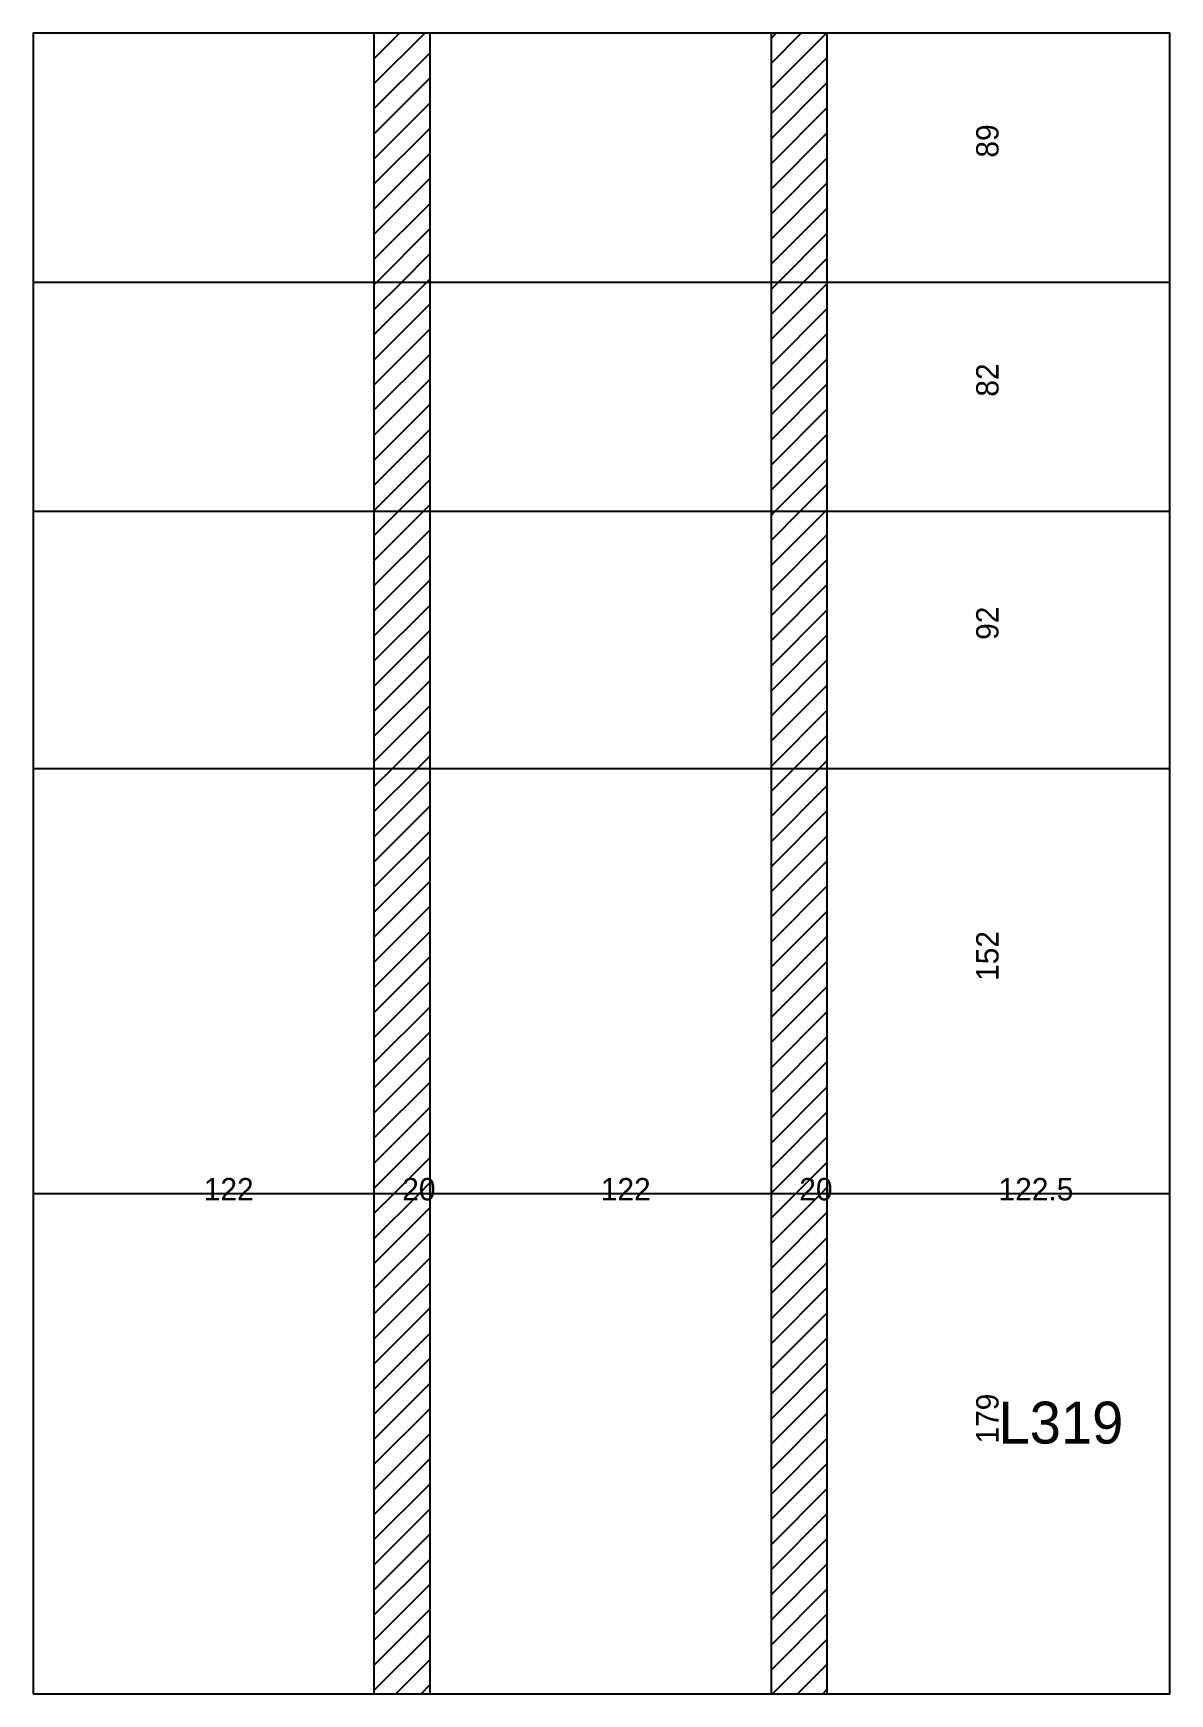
# Model space of a CAD drawing. Extents: x 2742 to 3148, y 1668 to 2262.
import ezdxf

# ---------------------------------------------------------------- set-up
doc = ezdxf.new("R2010")
doc.units = 0
for name, color, linetype in [('3', 3, 'Continuous'), ('4', 4, 'Continuous'), ('9', 9, 'Continuous'), ('Painéis', 200, 'Continuous'), ('REAPROVEITAMENTO', 251, 'Continuous')]:
    doc.layers.add(name, color=color, linetype=linetype)

msp = doc.modelspace()

# ---------------------------------------------------------------- hatches: boundary and pattern name
at = {"layer": 'REAPROVEITAMENTO'}
h = msp.add_hatch(dxfattribs=at)
h.set_pattern_fill('ANSI31', scale=2)
h.paths.add_polyline_path([(2863.57, 2172.94), (2883.57, 2172.94), (2883.57, 2261.94), (2863.57, 2261.94)])
h = msp.add_hatch(dxfattribs=at)
h.set_pattern_fill('ANSI31', scale=2)
h.paths.add_polyline_path([(3005.57, 2172.94), (3025.57, 2172.94), (3025.57, 2261.94), (3005.57, 2261.94)])
h = msp.add_hatch(dxfattribs=at)
h.set_pattern_fill('ANSI31', scale=2)
h.paths.add_polyline_path([(2863.57, 2172.94), (2863.57, 2090.94), (2883.57, 2090.94), (2883.57, 2172.94)])
h = msp.add_hatch(dxfattribs=at)
h.set_pattern_fill('ANSI31', scale=2)
h.paths.add_polyline_path([(3005.57, 2172.94), (3005.57, 2090.94), (3025.57, 2090.94), (3025.57, 2172.94)])
h = msp.add_hatch(dxfattribs=at)
h.set_pattern_fill('ANSI31', scale=2)
h.paths.add_polyline_path([(2863.57, 2090.94), (2863.57, 1998.94), (2883.57, 1998.94), (2883.57, 2090.94)])
h = msp.add_hatch(dxfattribs=at)
h.set_pattern_fill('ANSI31', scale=2)
h.paths.add_polyline_path([(3005.57, 2090.94), (3005.57, 1998.94), (3025.57, 1998.94), (3025.57, 2090.94)])
h = msp.add_hatch(dxfattribs=at)
h.set_pattern_fill('ANSI31', scale=2)
h.paths.add_polyline_path([(2863.57, 1998.94), (2863.57, 1846.94), (2883.57, 1846.94), (2883.57, 1998.94)])
h = msp.add_hatch(dxfattribs=at)
h.set_pattern_fill('ANSI31', scale=2)
h.paths.add_polyline_path([(3005.57, 1998.94), (3005.57, 1846.94), (3025.57, 1846.94), (3025.57, 1998.94)])
h = msp.add_hatch(dxfattribs=at)
h.set_pattern_fill('ANSI31', scale=2)
h.paths.add_polyline_path([(2863.57, 1846.94), (2863.57, 1667.94), (2883.57, 1667.94), (2883.57, 1846.94)])
h = msp.add_hatch(dxfattribs=at)
h.set_pattern_fill('ANSI31', scale=2)
h.paths.add_polyline_path([(3005.57, 1846.94), (3005.57, 1667.94), (3025.57, 1667.94), (3025.57, 1846.94)])

# ---------------------------------------------------------------- linework, layer by layer
at = {"layer": '3'}
for p, q in [((3148.07, 2261.94), (2741.57, 2261.94)), ((2741.57, 2261.94), (2741.57, 1667.94)), ((2863.57, 1667.94), (2863.57, 2261.94)), ((2883.57, 1667.94), (2883.57, 2261.94)), ((3005.57, 1667.94), (3005.57, 2261.94)), ((3025.57, 1667.94), (3025.57, 2261.94)), ((3148.07, 1667.94), (3148.07, 2261.94)), ((2741.57, 2172.94), (3148.07, 2172.94)), ((2741.57, 2090.94), (3148.07, 2090.94)), ((2741.57, 1998.94), (3148.07, 1998.94)), ((2741.57, 1846.94), (3148.07, 1846.94)), ((2741.57, 1667.94), (3148.07, 1667.94))]:
    msp.add_line(p, q, dxfattribs=at)
at = {"layer": '3', "lineweight": 25}
msp.add_lwpolyline([(2741.57, 1667.94), (3148.07, 1667.94), (3148.07, 2261.94), (2741.57, 2261.94)], close=True, dxfattribs=at)
at = {"layer": '9'}
for points in [[(2883.57, 1667.94), (2883.57, 1867.94), (2883.57, 1667.94)], [(3025.57, 1667.94), (3025.57, 1867.94), (3025.57, 1667.94)]]:
    msp.add_solid(points, dxfattribs=at)
at = {"layer": 'Painéis', "lineweight": 18}
for p, q in [((2863.57, 1667.94), (2863.57, 2261.94)), ((2883.57, 1667.94), (2883.57, 2261.94)), ((3005.57, 1667.94), (3005.57, 2261.94)), ((3025.57, 1667.94), (3025.57, 2261.94)), ((2741.57, 2172.94), (3148.07, 2172.94)), ((2741.57, 2090.94), (3148.07, 2090.94)), ((2741.57, 1998.94), (3148.07, 1998.94)), ((2741.57, 1846.94), (3148.07, 1846.94))]:
    msp.add_line(p, q, dxfattribs=at)

# ---------------------------------------------------------------- texts
at = {"layer": '4'}
msp.add_text('L319', height=15, dxfattribs=at).set_placement((3086.82, 1757.44))
at = {"layer": 'Painéis'}
for s, p in [('89', (3086.82, 2217.44)), ('82', (3086.82, 2131.94)), ('92', (3086.82, 2044.94)), ('152', (3086.82, 1922.94)), ('179', (3086.82, 1757.44))]:
    msp.add_text(s, height=8, rotation=90, dxfattribs=at).set_placement(p)
for s, p in [('122', (2802.57, 1844.44)), ('20', (2873.57, 1844.44)), ('122', (2944.57, 1844.44)), ('20', (3015.57, 1844.44)), ('122.5', (3086.82, 1844.44))]:
    msp.add_text(s, height=8, dxfattribs=at).set_placement(p)

doc.saveas('drawing.dxf')
